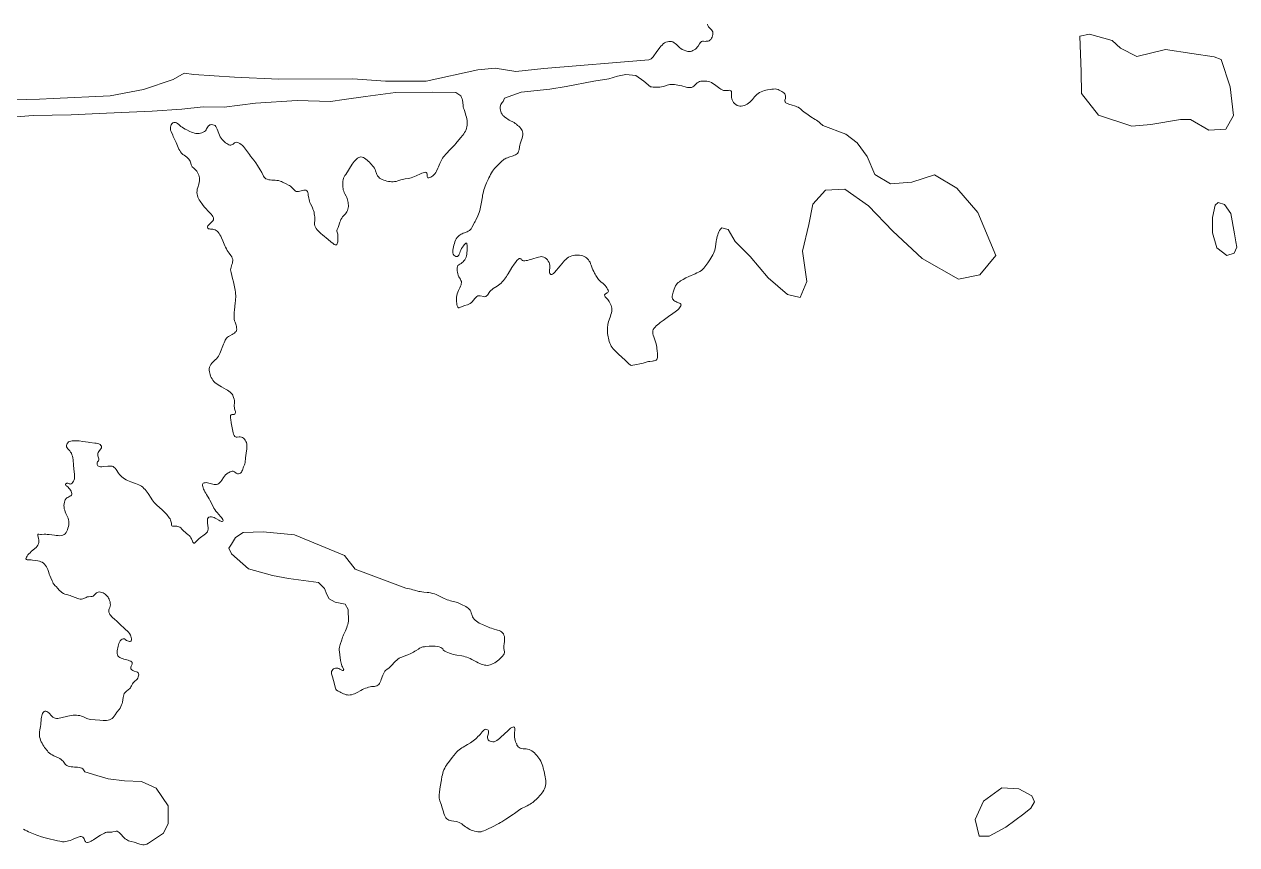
# Model space of a CAD drawing. Header units: metres. Extents: x 793723 to 812165, y 297650 to 314276.
# Drawn here: x 805301 to 806903, y 300611 to 301695 of the extents above; entities that cross this region are included whole.
import ezdxf

# ---------------------------------------------------------------- set-up
doc = ezdxf.new("R2010")
doc.units = ezdxf.units.M

msp = doc.modelspace()

# ---------------------------------------------------------------- linework, layer by layer
at = {"linetype": 'Continuous', "lineweight": 13}
for points in [[(806206.1, 301690.13), (806207.22, 301689.03), (806208.33, 301688.03), (806209.34, 301687.04), (806210.12, 301685.93), (806210.68, 301684.5), (806210.79, 301682.95), (806210.69, 301681.18), (806210.47, 301679.4), (806209.92, 301677.74), (806209.14, 301676.08), (806208.25, 301674.64), (806207.14, 301673.53), (806205.92, 301672.87), (806204.59, 301672.42), (806203.14, 301672.08), (806202.14, 301672.08), (806201.03, 301671.97), (806198.36, 301672.18), (806197.24, 301672.07), (806196.13, 301671.85), (806195.13, 301671.07), (806194.13, 301670.07), (806193.25, 301668.74), (806191.36, 301665.86), (806190.36, 301664.42), (806189.14, 301662.98), (806187.81, 301661.76), (806186.25, 301660.65), (806184.59, 301659.76), (806182.92, 301659.09), (806181.25, 301658.64), (806179.58, 301658.42), (806177.91, 301658.64), (806176.35, 301659.08), (806171.79, 301660.73), (806170.23, 301661.39), (806168.78, 301662.38)], [(806203.87, 301694.66), (806204.32, 301692.89), (806205.1, 301691.34), (806206.1, 301690.13)], [(806168.78, 301662.38), (806167.33, 301663.59), (806162.87, 301667.68), (806161.31, 301669.11), (806159.64, 301670.21), (806157.96, 301671.21), (806156.29, 301671.76), (806154.62, 301671.97), (806152.84, 301671.97), (806150.84, 301671.52), (806148.84, 301670.85), (806146.95, 301669.85), (806145.17, 301668.52), (806143.73, 301667.08), (806142.4, 301665.53), (806141.07, 301663.86), (806136.18, 301657.43), (806132.86, 301652.89), (806131.86, 301651.45), (806130.64, 301650.23), (806129.42, 301649.12), (806127.86, 301648.23), (806126.19, 301647.56), (805987.56, 301636.18), (805950.63, 301632), (805923.47, 301636.48), (805900.21, 301634.21), (805832.26, 301619.23), (805778.62, 301619.55), (805735.33, 301622.66), (805637.62, 301622.21), (805579.09, 301624.84), (805525.22, 301628.37), (805512.53, 301629.78), (805497.86, 301621.56), (805458.72, 301608.41), (805414.56, 301600.12), (805339.23, 301596.52)], [(805933.92, 301592.57), (805935.8, 301597), (805957.48, 301604.9), (805995.42, 301608.64), (806017.11, 301612.46), (806053.59, 301619.51), (806073.5, 301622.32), (806084.85, 301626), (806095.75, 301628.24), (806108.99, 301626.72), (806119.8, 301619.33), (806128.72, 301612.05), (806129.72, 301611.83), (806131.84, 301611.5), (806134.06, 301611.39), (806136.29, 301611.29), (806138.52, 301611.29), (806140.74, 301611.52), (806142.97, 301611.86), (806145.08, 301612.31), (806146.86, 301612.86), (806150.42, 301614.09), (806152.2, 301614.65), (806154.2, 301615.09), (806156.2, 301615.21), (806158.2, 301615.21), (806160.32, 301615.11), (806162.54, 301614.78), (806164.77, 301614.34), (806169.78, 301613.14), (806175.46, 301611.49), (806177.35, 301611.16), (806179.13, 301610.94), (806180.8, 301610.84), (806182.69, 301611.17), (806184.36, 301611.95), (806185.92, 301612.84), (806187.03, 301613.95)], [(806187.03, 301613.95), (806189.14, 301616.28), (806190.36, 301617.39), (806191.8, 301618.17), (806193.47, 301618.83), (806195.25, 301619.28), (806197.14, 301619.51), (806199.14, 301619.62), (806201.15, 301619.63), (806203.15, 301619.41), (806205.15, 301619.08), (806207.05, 301618.53), (806209.05, 301617.65), (806211.06, 301616.55), (806212.95, 301615.23), (806214.74, 301613.9), (806218.19, 301611.14), (806219.98, 301609.93), (806221.65, 301608.72), (806223.43, 301607.84), (806225.1, 301607.18), (806226.77, 301606.96), (806228.44, 301606.96), (806231.55, 301607.19), (806232.89, 301607.31), (806234, 301607.2), (806234.78, 301606.76), (806235.34, 301605.87), (806235.57, 301604.54), (806235.68, 301603.11), (806235.47, 301599.68), (806235.58, 301598.02), (806235.81, 301596.25), (806236.37, 301594.59), (806237.15, 301593.04), (806238.38, 301591.38), (806239.72, 301589.84), (806241.28, 301588.51)], [(805257.06, 301569.55), (805312.8, 301573.89), (805363.1, 301574.78), (805400.15, 301576.52), (805429.52, 301577.92), (805470.36, 301580), (805509.3, 301582.52), (805537.33, 301585.35), (805565.15, 301585.2), (805606.54, 301590.16), (805661.95, 301593.72), (805705.91, 301592.49), (805724.04, 301595.19), (805752.07, 301599.23), (805791.79, 301604.3), (805840.41, 301604.97), (805871.35, 301604.38), (805877.93, 301599.85), (805879.04, 301597.86)], [(806241.28, 301588.51), (806242.95, 301587.41), (806244.73, 301586.75), (806246.62, 301586.42), (806248.52, 301586.43), (806250.52, 301586.76), (806252.52, 301587.32), (806254.52, 301588.1), (806256.41, 301589.1), (806258.19, 301590.43), (806259.97, 301591.87), (806261.63, 301593.54), (806263.07, 301595.2), (806265.96, 301598.64), (806267.51, 301600.3), (806269.07, 301601.85), (806270.85, 301603.19), (806272.73, 301604.3), (806274.74, 301605.3), (806276.85, 301606.19), (806278.96, 301606.97), (806281.07, 301607.53), (806282.96, 301607.97), (806286.63, 301608.53), (806288.86, 301608.87), (806290.97, 301608.99), (806293.2, 301609.1), (806295.2, 301608.78), (806296.98, 301608.34), (806298.65, 301607.68), (806300.44, 301606.8), (806302, 301605.91), (806303.45, 301604.92), (806304.78, 301603.82), (806305.79, 301602.6), (806306.57, 301601.28), (806306.91, 301599.84), (806306.91, 301598.29)], [(805339.23, 301596.52), (805321.1, 301595.6), (805234.42, 301593.41)], [(805879.04, 301597.86), (805879.6, 301596.1), (805879.94, 301594.1), (805880.85, 301587.69), (805881.19, 301585.48), (805881.64, 301583.6), (805882.2, 301581.83), (805884.1, 301576.19), (805884.77, 301574.09), (805885.45, 301571.98), (805885.9, 301569.77), (805886.23, 301567.67), (805886.46, 301565.57), (805886.36, 301563.36), (805886.25, 301561.25), (805885.92, 301559.15), (805885.48, 301557.16), (805884.82, 301555.16), (805883.93, 301553.28), (805882.93, 301551.4), (805881.71, 301549.73), (805880.38, 301548.07), (805877.61, 301544.74), (805871.5, 301537.09), (805869.95, 301535.32), (805868.29, 301533.55), (805863.51, 301528.56), (805859.18, 301523.9), (805857.74, 301522.35), (805856.41, 301520.79), (805855.08, 301519.24), (805853.86, 301517.58), (805852.86, 301515.92), (805851.86, 301514.25), (805850.97, 301512.48), (805850.09, 301510.49), (805848.54, 301506.28), (805847.76, 301504.51)], [(805959.83, 301550.58), (805959.6, 301552.57), (805959.04, 301554.23), (805958.15, 301555.66), (805957.03, 301557.1), (805955.8, 301558.53), (805954.47, 301559.86), (805953.02, 301561.07), (805951.46, 301562.4), (805949.9, 301563.5), (805948.22, 301564.6), (805946.66, 301565.48), (805943.43, 301567.03), (805941.65, 301568.02), (805940.09, 301569.12), (805938.53, 301570.22), (805935.74, 301572.21), (805934.63, 301573.09), (805933.51, 301574.09), (805932.4, 301575.63), (805931.39, 301577.4), (805930.61, 301579.28), (805930.16, 301581.27), (805929.93, 301583.26), (805929.93, 301585.25), (805930.26, 301587.25), (805930.92, 301588.69), (805931.7, 301590.02), (805932.69, 301591.35), (805933.92, 301592.57)], [(806306.91, 301598.29), (806306.69, 301596.74), (806306.14, 301594.19), (806306.03, 301593.09), (806306.26, 301592.2), (806306.7, 301591.54), (806307.26, 301590.99), (806308.04, 301590.55), (806308.93, 301590.11), (806310.6, 301589.33), (806312.39, 301588.67), (806314.28, 301588.13), (806320.07, 301586.37), (806321.96, 301585.71), (806323.74, 301584.94), (806325.19, 301583.95), (806326.64, 301582.84), (806329.54, 301580.41), (806331.21, 301578.98), (806333, 301577.66), (806334.89, 301576.33), (806338.57, 301573.68), (806340.47, 301572.47), (806346.04, 301568.94), (806347.82, 301567.84), (806349.49, 301566.52), (806351.16, 301565.3), (806352.84, 301563.76), (806356.07, 301560.67), (806386.48, 301549.23), (806401.75, 301537.86), (806414.92, 301519.86), (806425.1, 301496.2), (806445.49, 301483.85), (806473.86, 301486.02), (806503.55, 301495.49), (806533.31, 301477.97), (806561.2, 301445.72)], [(805508.13, 301559.73), (805505.23, 301562.26), (805503.78, 301563.37), (805502.33, 301564.25), (805501.1, 301564.8), (805499.88, 301565.02), (805498.77, 301565.02), (805497.43, 301564.35), (805496.32, 301563.24), (805495.32, 301561.91), (805494.66, 301560.25), (805494.22, 301558.48), (805494.22, 301556.71), (805494.56, 301554.82), (805495.23, 301552.95), (805497.25, 301548.08), (805498.03, 301546.2), (805501.83, 301538.35), (805504.63, 301531.83), (805505.52, 301529.73), (805506.53, 301527.63), (805507.76, 301525.86), (805509.1, 301524.09), (805510.66, 301522.66), (805512.33, 301521.45), (805515.79, 301519.02), (805517.35, 301517.81), (805518.69, 301516.48), (805519.69, 301515.16), (805520.36, 301513.83), (805520.92, 301512.39), (805521.26, 301510.95), (805521.71, 301508.74), (805521.93, 301507.86), (805522.38, 301507.08), (805522.94, 301506.42), (805525.39, 301504.43), (805526.62, 301503.22)], [(805564.26, 301540.49), (805562.69, 301542.25), (805561.35, 301544.02), (805560.13, 301546.01), (805559.01, 301548), (805558.11, 301550.1), (805556.1, 301556.07), (805555.2, 301557.95), (805554.31, 301559.5), (805553.19, 301560.71), (805551.86, 301561.48), (805550.52, 301561.81), (805548.96, 301562.03), (805547.4, 301561.92), (805546.29, 301561.58), (805545.29, 301561.03), (805544.4, 301560.36), (805543.51, 301559.25), (805542.74, 301557.92), (805542.07, 301556.48), (805541.41, 301555.15), (805540.41, 301553.93), (805539.19, 301552.82), (805537.63, 301551.94), (805535.85, 301551.27), (805534.08, 301550.71), (805532.07, 301550.37), (805530.07, 301550.26), (805528.07, 301550.48), (805526.06, 301550.8), (805524.06, 301551.46), (805522.05, 301552.23), (805520.05, 301553.11), (805515.93, 301555.1), (805513.81, 301556.09), (805511.69, 301557.3), (805509.8, 301558.51), (805508.13, 301559.73)], [(805626.13, 301488.95), (805624.13, 301489.28), (805622.24, 301489.83), (805620.45, 301490.6), (805619.12, 301491.7), (805618.11, 301492.69), (805617.33, 301494.02), (805614.87, 301498.55), (805612.86, 301502.2), (805609.29, 301507.83), (805606.94, 301511.37), (805605.71, 301513.25), (805604.37, 301514.91), (805599.91, 301520.54), (805598.57, 301522.42), (805594.66, 301527.94), (805593.32, 301529.71), (805591.98, 301531.48), (805590.65, 301533.13), (805589.19, 301534.68), (805587.75, 301535.89), (805586.07, 301537.11), (805584.4, 301537.88), (805582.73, 301538.43), (805581.17, 301538.64), (805579.84, 301538.42), (805578.84, 301537.86), (805577.06, 301536.31), (805576.06, 301535.65), (805575.06, 301535.2), (805574.06, 301535.09), (805572.95, 301535.08), (805571.5, 301535.41), (805570.05, 301536.07), (805568.6, 301536.96), (805567.04, 301537.95), (805565.59, 301539.16), (805564.26, 301540.49)], [(805908.48, 301475.98), (805909.25, 301478.2), (805910.14, 301480.52), (805912.02, 301485.07), (805914.01, 301489.61), (805915.01, 301491.82), (805916.11, 301494.04), (805917.22, 301496.14), (805918.44, 301498.25), (805919.66, 301500.35), (805921.1, 301502.35), (805922.43, 301504.01), (805923.77, 301505.56), (805926.76, 301508.67), (805931.09, 301512.89), (805932.43, 301514.11), (805933.76, 301515.22), (805935.09, 301516.21), (805936.43, 301516.88), (805937.65, 301517.55), (805939.54, 301518.33), (805941.43, 301519), (805947.1, 301520.89), (805948.88, 301521.45), (805950.32, 301522.11), (805951.66, 301522.78), (805952.77, 301523.78), (805953.66, 301525.11), (805954.32, 301526.77), (805954.87, 301528.65), (805955.53, 301532.75), (805955.97, 301534.96), (805956.52, 301536.62), (805958.18, 301541.94), (805958.84, 301544.16), (805959.39, 301546.37), (805959.72, 301548.47), (805959.83, 301550.58)], [(805734.58, 301509.56), (805725.82, 301496.26), (805724.82, 301494.6), (805723.94, 301492.94), (805723.16, 301491.16), (805722.61, 301489.28), (805722.17, 301487.18), (805722.06, 301485.19), (805721.96, 301483.3), (805721.96, 301481.42), (805722.08, 301479.54), (805722.3, 301477.66), (805722.64, 301475.78), (805723.2, 301474.01), (805723.76, 301472.24), (805724.66, 301470.58), (805726.44, 301467.38), (805727.34, 301465.83), (805727.9, 301464.28), (805728.35, 301462.62), (805729.02, 301459.2), (805729.25, 301457.43), (805729.36, 301455.66), (805729.37, 301453.88), (805729.15, 301452), (805728.71, 301450.23), (805728.27, 301448.46), (805727.49, 301446.8), (805726.61, 301445.36), (805725.5, 301444.03), (805722.94, 301441.48), (805721.72, 301440.15), (805720.61, 301438.59), (805719.61, 301436.82), (805718.84, 301435.05), (805718.18, 301433.17), (805716.41, 301427.63), (805715.74, 301426.08)], [(805788.49, 301486.55), (805786.49, 301486.55), (805784.38, 301486.77), (805782.37, 301486.98), (805780.26, 301487.53), (805778.14, 301488.19), (805776.14, 301488.85), (805774.13, 301489.62), (805772.35, 301490.5), (805770.68, 301491.49), (805769.56, 301492.38), (805768.56, 301493.37), (805767.67, 301494.58), (805767.11, 301495.91), (805766.55, 301497.46), (805765.32, 301500.78), (805764.64, 301502.55), (805763.75, 301504.31), (805762.74, 301506.08), (805761.4, 301507.74), (805760.07, 301509.29), (805758.62, 301510.83), (805757.17, 301512.38), (805755.6, 301513.81), (805754.04, 301515.14), (805752.48, 301516.46), (805750.81, 301517.56), (805749.25, 301518.56), (805747.58, 301519.11), (805746.02, 301519.32), (805744.58, 301519.1), (805743.02, 301518.65), (805741.46, 301517.76), (805740.02, 301516.43), (805738.58, 301514.88), (805737.24, 301513.22), (805735.91, 301511.44), (805734.58, 301509.56)], [(805526.62, 301503.22), (805527.96, 301501.78), (805528.96, 301500.35), (805529.97, 301498.8), (805530.86, 301497.14), (805531.64, 301495.37), (805532.31, 301493.61), (805532.76, 301491.72), (805532.88, 301489.95), (805532.77, 301487.74), (805532.33, 301485.64), (805531.67, 301483.42), (805530.34, 301478.99), (805529.79, 301476.78), (805529.46, 301474.57), (805529.36, 301472.46), (805529.58, 301470.36), (805530.03, 301468.26), (805530.71, 301466.27), (805531.49, 301464.28), (805532.38, 301462.73), (805533.39, 301461.07), (805536.74, 301456.54), (805538.97, 301453.45), (805540.2, 301452.01), (805541.76, 301450.25), (805543.43, 301448.48), (805546.67, 301445.17), (805548.12, 301443.62), (805549.46, 301442.08), (805550.46, 301440.53), (805551.24, 301438.98), (805551.36, 301437.54), (805551.03, 301436.1), (805550.14, 301434.77), (805548.92, 301433.44), (805546.14, 301430.78), (805544.92, 301429.45)], [(805847.76, 301504.51), (805845.88, 301500.74), (805844.88, 301498.86), (805843.66, 301497.08), (805842.44, 301495.53), (805841.11, 301494.31), (805839.78, 301493.31), (805838.44, 301492.53), (805837.11, 301491.98), (805835.89, 301491.64), (805834.89, 301491.64), (805834.22, 301491.86), (805833.77, 301492.52), (805833.66, 301493.41), (805833.65, 301495.73), (805833.54, 301496.84), (805833.2, 301497.72), (805832.76, 301498.39), (805832.2, 301498.83), (805831.09, 301499.05), (805829.75, 301498.82), (805828.19, 301498.37), (805826.41, 301497.71), (805824.64, 301496.93), (805818.74, 301494.26), (805816.74, 301493.37), (805814.63, 301492.59), (805812.52, 301491.92), (805810.52, 301491.47), (805808.51, 301491.03), (805804.62, 301490.46), (805802.62, 301490.13), (805800.73, 301489.68), (805798.84, 301489.12), (805794.61, 301487.56), (805792.39, 301487.01), (805790.5, 301486.67), (805788.49, 301486.55)], [(805683.42, 301448.47), (805682.64, 301450.46), (805681.86, 301452.34), (805679.17, 301457.53), (805678.5, 301459.3), (805677.83, 301461.07), (805677.38, 301463.06), (805677.04, 301465.05), (805676.48, 301468.81), (805676.25, 301470.58), (805675.8, 301472.13), (805675.24, 301473.57), (805674.35, 301474.56), (805673.35, 301475.23), (805671.9, 301475.55), (805670.45, 301475.44), (805668.78, 301475.1), (805665.34, 301474.21), (805663.56, 301473.76), (805662, 301473.65), (805660.44, 301473.87), (805659.22, 301474.53), (805657.99, 301475.63), (805656.76, 301476.85), (805655.65, 301478.17), (805654.42, 301479.5), (805653.08, 301480.6), (805651.74, 301481.48), (805650.18, 301482.25), (805647.07, 301483.69), (805642.5, 301486.11), (805640.94, 301486.88), (805639.27, 301487.43), (805637.26, 301487.98), (805635.04, 301488.31), (805632.81, 301488.52), (805628.25, 301488.73), (805626.13, 301488.95)], [(805867.49, 301396.32), (805867.81, 301398.43), (805868.26, 301400.53), (805868.81, 301402.75), (805869.47, 301404.96), (805870.24, 301407.07), (805871.02, 301409.17), (805872.01, 301411.05), (805873.12, 301412.83), (805874.34, 301414.38), (805875.68, 301415.49), (805877.12, 301416.38), (805878.34, 301417.15), (805879.57, 301417.82), (805880.9, 301418.49), (805882.68, 301419.16), (805886.13, 301420.27), (805887.79, 301421.05), (805889.24, 301421.94), (805890.46, 301423.05), (805891.57, 301424.49), (805892.57, 301426.04), (805896.22, 301432.58), (805897, 301434.24), (805897.77, 301435.79), (805900.32, 301441.66), (805901.21, 301443.88), (805902.09, 301446.09), (805902.86, 301448.42), (805903.53, 301450.63), (805903.97, 301452.85), (805904.52, 301455.17), (805904.85, 301457.49), (805906.38, 301466.68), (805906.71, 301469.01), (805907.26, 301471.33), (805907.81, 301473.55), (805908.48, 301475.98)], [(806561.2, 301445.72), (806584.7, 301389.33), (806563.61, 301363.5), (806535.25, 301357.79), (806487.23, 301385.35), (806448.53, 301421.22), (806416.52, 301454.79), (806385.42, 301476.96), (806359.72, 301475.58), (806343.07, 301457.06), (806337.67, 301430.27), (806329.3, 301394.72), (806335.07, 301354.57), (806326.32, 301333.63), (806309.73, 301337.8), (806283.87, 301359.43), (806260.1, 301387.82), (806240.36, 301407.8), (806231.2, 301423.6), (806222.96, 301425.47), (806222.29, 301425.02), (806220.96, 301423.69), (806219.85, 301422.14), (806218.85, 301420.37), (806218.08, 301418.37), (806217.3, 301416.38), (806216.75, 301414.28), (806216.2, 301412.17), (806215.76, 301409.96), (806215.32, 301407.85), (806214.44, 301400.77), (806214, 301398.55), (806213.45, 301396.23), (806212.68, 301394.01), (806211.68, 301391.91), (806210.69, 301389.81), (806209.58, 301387.7), (806208.36, 301385.59)], [(805715.74, 301426.08), (805714.53, 301423.42), (805714.2, 301422.31), (805714.31, 301421.1), (805715.09, 301418.55), (805715.32, 301417.22), (805715.43, 301415.79), (805715.55, 301414.35), (805715.67, 301410.92), (805715.56, 301409.15), (805715.34, 301407.26), (805715.01, 301405.94), (805714.68, 301404.83), (805714.24, 301403.83), (805713.79, 301403.39), (805713.24, 301403.17), (805712.12, 301403.27), (805710.79, 301403.82), (805709.34, 301404.82), (805706.11, 301407.35), (805702.54, 301410.33), (805695.07, 301416.51), (805693.17, 301418.06), (805691.5, 301419.72), (805689.83, 301421.37), (805688.27, 301422.92), (805686.93, 301424.68), (805685.81, 301426.34), (805685.14, 301428.22), (805684.8, 301429.99), (805684.8, 301431.87), (805684.9, 301435.86), (805685, 301437.85), (805684.89, 301440.06), (805684.66, 301442.16), (805684.32, 301444.27), (805683.98, 301446.37), (805683.42, 301448.47)], [(805544.92, 301429.45), (805543.92, 301428.23), (805543.37, 301427.01), (805543.37, 301426.02), (805543.82, 301425.13), (805544.71, 301424.47), (805545.83, 301424.14), (805547.16, 301424.03), (805548.61, 301423.93), (805550.17, 301423.82), (805551.84, 301423.6), (805553.28, 301422.94), (805554.62, 301422.17), (805555.96, 301421.18), (805557.19, 301419.96), (805558.52, 301418.31), (805559.64, 301416.54), (805560.76, 301414.66), (805561.76, 301412.67), (805563.67, 301408.47), (805566.35, 301402.06), (805567.25, 301399.96), (805568.25, 301397.86), (805569.37, 301395.87), (805570.49, 301393.99), (805571.72, 301392.33), (805574.28, 301389.13), (805575.29, 301387.47), (805576.07, 301385.81), (805576.52, 301384.04), (805576.63, 301382.27), (805576.42, 301380.61), (805576.09, 301378.84), (805575.53, 301377.07), (805574.43, 301373.52), (805573.99, 301371.86), (805573.77, 301370.2), (805573.88, 301368.54)], [(805878.21, 301378.75), (805879.76, 301379.86), (805880.99, 301380.97), (805882.1, 301382.19), (805883.21, 301383.52), (805884.09, 301385.08), (805884.87, 301386.74), (805885.42, 301388.73), (805885.75, 301390.83), (805885.97, 301393.05), (805886.18, 301395.15), (805886.29, 301399.24), (805886.28, 301401.02), (805886.17, 301402.56), (805886.05, 301403.89), (805885.72, 301404.89), (805885.27, 301405.44), (805884.49, 301405.22), (805883.49, 301404.44), (805882.38, 301403.33), (805881.27, 301401.78), (805880.05, 301400.12), (805878.94, 301398.23), (805878.06, 301396.24), (805877.28, 301394.36), (805876.62, 301392.47), (805875.96, 301390.81), (805875.29, 301389.48), (805874.51, 301388.59), (805873.74, 301387.93), (805872.51, 301387.59), (805871.18, 301387.81), (805869.95, 301388.47), (805868.84, 301389.47), (805867.94, 301390.79), (805867.49, 301392.45), (805867.38, 301394.33), (805867.49, 301396.32)], [(805879.56, 301321.66), (805876.78, 301320.32), (805875.67, 301319.99), (805874.78, 301320.1), (805874.11, 301320.65), (805873.67, 301321.53), (805873.22, 301322.75), (805872.88, 301324.19), (805872.54, 301325.96), (805872.2, 301327.73), (805872.09, 301329.61), (805872.08, 301331.82), (805872.3, 301334.14), (805872.74, 301336.36), (805873.29, 301338.68), (805874.07, 301340.68), (805874.95, 301342.67), (805876.84, 301346.55), (805877.61, 301348.43), (805878.27, 301350.31), (805878.6, 301351.75), (805878.82, 301353.3), (805878.71, 301354.63), (805878.15, 301356.29), (805877.37, 301357.84), (805876.36, 301359.49), (805875.36, 301361.15), (805874.57, 301363.03), (805873.9, 301364.91), (805873.45, 301366.9), (805873.22, 301368.89), (805873.11, 301370.89), (805873.22, 301372.66), (805873.55, 301374.32), (805874.21, 301375.76), (805875.32, 301376.87), (805876.65, 301377.87), (805878.21, 301378.75)], [(805996.2, 301364.42), (805995.64, 301365.3), (805995.3, 301366.63), (805995.3, 301368.29), (805995.51, 301374.04), (805995.5, 301376.03), (805995.16, 301378.03), (805994.49, 301379.9), (805993.49, 301381.67), (805992.37, 301383.22), (805991.03, 301384.66), (805989.47, 301385.87), (805987.8, 301386.86), (805986.02, 301387.41), (805984.35, 301387.63), (805982.57, 301387.4), (805980.68, 301387.07), (805978.79, 301386.51), (805972.89, 301384.61), (805970.56, 301383.94), (805968.33, 301383.28), (805966.22, 301382.72), (805964.22, 301382.38), (805962.33, 301382.16), (805960.66, 301382.15), (805959.43, 301382.48), (805958.77, 301382.92), (805958.21, 301383.47), (805957.65, 301384.14), (805957.09, 301384.69), (805956.42, 301385.02), (805955.76, 301385.13), (805954.98, 301385.02), (805953.98, 301384.46), (805952.98, 301383.57), (805951.98, 301382.35), (805950.87, 301381.02), (805947.43, 301376.37)], [(806060.76, 301356.6), (806059.98, 301357.59), (806056.51, 301362.78), (806055.51, 301364.33), (806054.5, 301365.99), (806053.5, 301368.09), (806052.49, 301370.19), (806051.6, 301372.29), (806050.25, 301376.27), (806049.47, 301378.26), (806048.69, 301380.14), (806047.57, 301381.8), (806046.45, 301383.34), (806045.23, 301384.67), (806043.89, 301385.88), (806042.44, 301386.99), (806040.77, 301387.87), (806038.98, 301388.64), (806036.98, 301389.08), (806034.87, 301389.4), (806032.75, 301389.62), (806030.64, 301389.61), (806028.52, 301389.39), (806026.41, 301389.16), (806024.41, 301388.6), (806022.29, 301387.83), (806020.29, 301386.71), (806018.41, 301385.49), (806016.63, 301384.05), (806015.07, 301382.5), (806013.52, 301380.72), (806008.97, 301375.4), (806001.53, 301366.86), (806000.31, 301365.42), (805999.09, 301364.42), (805997.98, 301363.87), (805996.98, 301363.98), (805996.2, 301364.42)], [(806208.36, 301385.59), (806207.03, 301383.6), (806204.48, 301379.5), (806201.82, 301375.73), (806200.48, 301373.96), (806199.15, 301372.29), (806197.6, 301370.85), (806195.82, 301369.41), (806193.82, 301368.19), (806191.82, 301367.08), (806189.82, 301366.08), (806187.6, 301365.07), (806179.15, 301361.29), (806175.37, 301359.51), (806171.7, 301357.51), (806169.92, 301356.51), (806168.37, 301355.51), (806166.7, 301354.51), (806165.26, 301353.29), (806163.92, 301352.07), (806162.81, 301350.74), (806161.71, 301348.86), (806160.71, 301346.86), (806159.93, 301344.76), (806158.5, 301340.88), (806157.94, 301339), (806157.5, 301337.12), (806157.17, 301335.24), (806157.18, 301333.58), (806157.52, 301332.03), (806158.3, 301330.92), (806159.3, 301329.82), (806160.53, 301328.94), (806161.86, 301328.17), (806163.53, 301327.4), (806166.65, 301326.18), (806167.88, 301325.52), (806168.66, 301324.64)], [(805573.88, 301368.54), (805574.33, 301366.77), (805575.34, 301362.9), (805576.47, 301358.81), (805577.59, 301354.39), (805578.6, 301349.96), (805579.5, 301345.43), (805579.84, 301343.22), (805580.18, 301340.89), (805580.41, 301338.57), (805580.52, 301336.36), (805580.53, 301333.92), (805580.42, 301331.49), (805580.21, 301329.05), (805579.99, 301326.62), (805578.9, 301316.88), (805578.68, 301314.44), (805578.46, 301312.01), (805578.47, 301309.68), (805578.47, 301307.25), (805578.7, 301305.03), (805579.15, 301302.93), (805579.71, 301300.94), (805580.95, 301297.07), (805581.4, 301295.19), (805581.73, 301293.42), (805581.85, 301291.76), (805581.63, 301290.21), (805580.96, 301288.88), (805579.97, 301287.77), (805578.74, 301286.66), (805577.3, 301285.67), (805575.86, 301284.78), (805572.74, 301283), (805571.19, 301282.11), (805569.74, 301281.11), (805568.52, 301280), (805567.63, 301278.67)], [(805947.43, 301376.37), (805946.32, 301374.59), (805945.43, 301373.26), (805940.56, 301364.95), (805939.34, 301362.96), (805938.12, 301361.19), (805936.79, 301359.41), (805935.45, 301357.64), (805934.12, 301355.97), (805932.68, 301354.31), (805931.13, 301352.76), (805929.57, 301351.32), (805927.9, 301349.99), (805926.13, 301348.65), (805920.79, 301345.32), (805919.24, 301344.21), (805917.68, 301342.88), (805916.35, 301341.44), (805913.13, 301336.78), (805912.02, 301335.67), (805910.8, 301334.9), (805909.47, 301334.67), (805908.13, 301334.78), (805903.57, 301335.76), (805902.01, 301335.87), (805900.56, 301335.65), (805899.23, 301334.98), (805898.01, 301333.87), (805896.9, 301332.65), (805894.46, 301329.77), (805893.24, 301328.22), (805891.9, 301326.89), (805890.46, 301325.78), (805888.68, 301324.78), (805886.79, 301324.11), (805883.01, 301322.88), (805881.12, 301322.32), (805879.56, 301321.66)], [(806072.24, 301298.19), (806072.57, 301299.63), (806073.12, 301301.96), (806073.9, 301304.28), (806075.56, 301308.82), (806076.33, 301311.04), (806076.99, 301313.25), (806077.43, 301315.47), (806077.54, 301317.57), (806077.42, 301319.56), (806077.08, 301321.44), (806076.52, 301323.21), (806075.74, 301324.98), (806074.96, 301326.75), (806073.95, 301328.41), (806073.06, 301329.62), (806072.17, 301330.84), (806071.27, 301331.94), (806068.82, 301334.59), (806068.04, 301335.7), (806067.7, 301336.58), (806067.81, 301337.25), (806068.37, 301337.8), (806069.26, 301338.47), (806071.37, 301339.58), (806072.26, 301340.13), (806072.81, 301341.02), (806072.92, 301342.13), (806072.58, 301343.34), (806071.8, 301344.78), (806070.91, 301346.22), (806069.79, 301347.76), (806068.56, 301349.31), (806067.22, 301350.75), (806065.78, 301352.07), (806062.88, 301354.39), (806061.54, 301355.6), (806060.76, 301356.6)], [(806168.66, 301324.64), (806168.88, 301323.64), (806168.55, 301322.43), (806167.89, 301321.1), (806167, 301319.88), (806165.78, 301318.66), (806164.45, 301317.44), (806161.34, 301314.89), (806158.01, 301312.44), (806152.45, 301308.56), (806145.12, 301303.23), (806141.34, 301300.45), (806139.45, 301299.01), (806137.67, 301297.57), (806136.01, 301296.02), (806134.57, 301294.57), (806133.23, 301293.02), (806132.24, 301291.36), (806131.68, 301289.7), (806131.47, 301287.82), (806131.69, 301285.71), (806132.14, 301283.72), (806132.82, 301281.51), (806135.17, 301274.88), (806135.84, 301272.55), (806136.4, 301270.23), (806136.85, 301268.02), (806137.08, 301265.7), (806137.42, 301263.48), (806137.87, 301259.28), (806137.99, 301257.51), (806137.99, 301255.74), (806137.89, 301254.19), (806137.55, 301252.86), (806136.89, 301251.64), (806136, 301250.87), (806134.89, 301250.31), (806133.56, 301249.86)], [(806133.56, 301249.86), (806132.44, 301249.75), (806131.22, 301249.53), (806127.66, 301249.3), (806125.77, 301249.07), (806124.1, 301248.62), (806118.87, 301246.95), (806116.76, 301246.39), (806114.65, 301245.95), (806110.42, 301245.16), (806105.3, 301244.04), (806103.97, 301243.93), (806102.74, 301244.04), (806102.08, 301244.37), (806101.3, 301244.92), (806100.4, 301245.69), (806098.17, 301247.9), (806095.05, 301250.88), (806086.13, 301258.83), (806082.56, 301262.25), (806080.89, 301263.91), (806079.21, 301265.67), (806077.76, 301267.55), (806076.54, 301269.54), (806075.53, 301271.42), (806074.63, 301273.41), (806073.96, 301275.4), (806073.4, 301277.5), (806072.84, 301279.71), (806072.39, 301281.82), (806072.05, 301284.03), (806071.82, 301286.24), (806071.6, 301288.45), (806071.59, 301290.56), (806071.59, 301292.66), (806071.69, 301294.76), (806072.02, 301296.75), (806072.24, 301298.19)], [(805567.63, 301278.67), (805566.75, 301277.34), (805565.97, 301275.79), (805565.09, 301273.91), (805564.2, 301271.91), (805563.31, 301269.81), (805560.44, 301261.84), (805559.67, 301259.84), (805558.78, 301257.96), (805557.78, 301256.07), (805556.67, 301254.41), (805555.12, 301252.75), (805553.56, 301251.2), (805550.23, 301248.31), (805548.79, 301246.76), (805547.46, 301245.1), (805546.68, 301243.32), (805546.02, 301241.55), (805545.69, 301239.56), (805545.58, 301237.68), (805545.7, 301235.58), (805546.15, 301233.69), (805546.71, 301231.7), (805547.38, 301229.71), (805548.28, 301227.83), (805549.28, 301226.07), (805550.51, 301224.3), (805551.85, 301222.75), (805553.52, 301221.1), (805555.42, 301219.55), (805557.42, 301218.23), (805559.43, 301216.9), (805561.55, 301215.58), (805567.79, 301212.17), (805569.57, 301211.06), (805571.35, 301209.96), (805573.02, 301208.75), (805574.47, 301207.42)], [(805574.47, 301207.42), (805575.7, 301205.99), (805576.59, 301204.55), (805577.27, 301203), (805577.83, 301201.45), (805578.39, 301199.46), (805578.72, 301197.58), (805578.95, 301195.7), (805578.84, 301194.15), (805578.52, 301191.27), (805578.52, 301189.84), (805578.75, 301188.18), (805579.08, 301186.52), (805579.87, 301183.97), (805580.2, 301182.87), (805580.32, 301181.76), (805579.99, 301180.65), (805579.43, 301179.66), (805578.66, 301179.1), (805577.77, 301178.99), (805575.98, 301179.1), (805575.21, 301178.98), (805574.54, 301178.65), (805574.1, 301178.21), (805573.87, 301177.54), (805573.65, 301176.21), (805573.77, 301174.44), (805573.89, 301172.56), (805574.56, 301168.25), (805575.35, 301163.71), (805576.25, 301159.18), (805576.7, 301156.97), (805577.15, 301154.98), (805577.71, 301153.1), (805578.38, 301151.44), (805579.17, 301150.22), (805580.06, 301149.45), (805581.17, 301149.12)], [(805368.42, 301144.32), (805366.41, 301144.31), (805364.52, 301144.2), (805362.74, 301143.86), (805361.19, 301143.42), (805359.74, 301142.75), (805358.63, 301141.75), (805357.85, 301140.64), (805357.3, 301139.31), (805357.08, 301137.99), (805357.2, 301136.55), (805357.87, 301135.22), (805358.76, 301133.78), (805361.21, 301131.02), (805362.44, 301129.48), (805363.45, 301127.93), (805364.23, 301125.94), (805364.79, 301123.84), (805365.24, 301121.63), (805365.58, 301119.3), (805366.27, 301112.11), (805367.29, 301102.82), (805367.52, 301100.5), (805367.63, 301098.28), (805367.64, 301096.07), (805367.42, 301094.3), (805366.98, 301092.64), (805366.42, 301091.09), (805365.54, 301089.54), (805364.43, 301088.43), (805363.32, 301087.54), (805362.2, 301087.2), (805361.2, 301087.31), (805360.31, 301087.64), (805359.42, 301088.08), (805358.53, 301088.3), (805357.64, 301088.3), (805356.86, 301087.97)], [(805401.77, 301110.09), (805400.43, 301110.31), (805399.32, 301110.75), (805398.43, 301111.3), (805397.76, 301112.07), (805397.42, 301112.96), (805397.31, 301113.95), (805397.31, 301114.84), (805397.53, 301115.61), (805398.08, 301116.5), (805399.19, 301118.05), (805399.52, 301118.83), (805399.74, 301119.6), (805399.52, 301120.71), (805398.62, 301123.25), (805398.28, 301124.69), (805398.28, 301126.13), (805398.5, 301127.46), (805398.94, 301128.9), (805399.72, 301130.23), (805400.72, 301131.45), (805402.49, 301133.88), (805403.16, 301134.99), (805403.38, 301136.1), (805403.15, 301137.2), (805402.37, 301138.31), (805401.26, 301139.3), (805399.7, 301140.18), (805398.03, 301140.73), (805396.24, 301141.17), (805394.35, 301141.39), (805388.01, 301142.15), (805385.67, 301142.48), (805378.43, 301143.46), (805373.76, 301144.11), (805371.31, 301144.21), (805369.86, 301144.32), (805368.42, 301144.32)], [(805581.17, 301149.12), (805582.4, 301149.23), (805585.18, 301149.68), (805586.62, 301149.68), (805588.18, 301149.25), (805589.63, 301148.47), (805590.97, 301147.59), (805592.08, 301146.38), (805593.2, 301145.16), (805594.09, 301143.62), (805594.88, 301142.07), (805595.33, 301140.08), (805595.44, 301137.98), (805595.45, 301135.65), (805595.23, 301133.44), (805595.01, 301131.11), (805593.59, 301121.7), (805592.82, 301115.73), (805592.38, 301113.95), (805591.94, 301112.63), (805590.94, 301110.08), (805589.39, 301105.43), (805588.73, 301104.1), (805588.07, 301102.88), (805586.96, 301101.77), (805585.73, 301100.99), (805584.4, 301100.55), (805583.06, 301100.65), (805582.06, 301101.09), (805581.06, 301101.76), (805579.05, 301103.3), (805578.05, 301103.96), (805577.05, 301104.29), (805575.93, 301104.29), (805574.6, 301103.95), (805573.38, 301103.4), (805570.82, 301102.06), (805569.71, 301101.4)], [(805476.22, 301059.36), (805474.54, 301061.01), (805472.87, 301062.78), (805471.31, 301064.55), (805469.97, 301066.42), (805468.63, 301068.41), (805464.72, 301074.6), (805463.49, 301076.37), (805462.15, 301078.14), (805460.81, 301079.9), (805459.36, 301081.45), (805457.8, 301082.88), (805456.13, 301084.21), (805454.24, 301085.31), (805452.34, 301086.3), (805450.34, 301087.07), (805448.22, 301087.84), (805441.87, 301090.04), (805439.87, 301090.81), (805437.75, 301091.8), (805435.75, 301092.79), (805433.74, 301094.01), (805431.96, 301095.33), (805430.17, 301096.76), (805428.5, 301098.31), (805427.05, 301099.97), (805425.71, 301101.62), (805422.47, 301106.6), (805421.36, 301108.03), (805420.13, 301109.25), (805418.79, 301110.24), (805417.12, 301110.79), (805415.34, 301111.01), (805413.45, 301111), (805411.45, 301110.89), (805405.44, 301110.21), (805403.55, 301110.09), (805401.77, 301110.09)], [(805569.71, 301101.4), (805568.6, 301100.51), (805567.15, 301099.18), (805565.93, 301097.63), (805564.6, 301095.85), (805562.16, 301092.31), (805560.94, 301090.64), (805559.72, 301089.09), (805558.28, 301087.87), (805556.72, 301086.98), (805555.27, 301086.65), (805553.72, 301086.53), (805552.16, 301086.64), (805550.38, 301086.97), (805548.49, 301087.41), (805544.92, 301088.39), (805543.14, 301088.83), (805541.47, 301089.05), (805540.02, 301088.94), (805538.69, 301088.71), (805537.58, 301088.27), (805536.91, 301087.49), (805536.58, 301086.49), (805536.58, 301085.17), (805536.92, 301083.84), (805537.48, 301082.29), (805538.15, 301080.63), (805538.93, 301078.97), (805539.83, 301077.1), (805540.95, 301075.11), (805542.06, 301073.23), (805545.3, 301067.81), (805546.42, 301065.82), (805550.67, 301057.42), (805551.79, 301055.43), (805553.01, 301053.44), (805554.35, 301051.46), (805555.92, 301049.69)], [(805356.86, 301087.97), (805356.19, 301087.52), (805355.75, 301086.86), (805355.75, 301086.19), (805356.2, 301085.42), (805356.98, 301084.65), (805359.1, 301082.88), (805360.21, 301081.78), (805361.33, 301080.56), (805362.33, 301079.13), (805363.23, 301077.69), (805363.79, 301076.25), (805364.12, 301074.92), (805364.02, 301073.71), (805363.46, 301072.71), (805362.57, 301071.82), (805361.57, 301071.05), (805358.91, 301069.6), (805357.57, 301068.82), (805356.46, 301067.94), (805355.35, 301066.49), (805354.69, 301064.83), (805354.14, 301063.06), (805353.7, 301061.07), (805353.59, 301058.97), (805353.71, 301056.86), (805354.04, 301054.65), (805354.72, 301052.55), (805355.39, 301050.34), (805356.17, 301048.24), (805358.97, 301042.16), (805359.64, 301040.06), (805359.98, 301037.95), (805359.98, 301035.74), (805359.88, 301033.53), (805359.44, 301031.2), (805358.89, 301029.1), (805358.22, 301026.88)], [(805526.18, 301009.23), (805525.3, 301009.01), (805524.63, 301009.45), (805523.96, 301010.33), (805523.29, 301011.55), (805521.94, 301014.64), (805521.16, 301016.19), (805520.16, 301017.74), (805519.15, 301019.17), (805517.81, 301020.28), (805515.03, 301022.37), (805513.58, 301023.48), (805512.13, 301024.8), (805509.45, 301027.78), (805508, 301029.22), (805506.77, 301030.1), (805505.55, 301030.87), (805504.21, 301031.31), (805502.65, 301031.64), (805501.1, 301031.64), (805498.2, 301031.52), (805497.09, 301031.52), (805496.31, 301031.96), (805495.86, 301032.73), (805495.64, 301033.95), (805495.52, 301035.39), (805495.3, 301037.05), (805494.96, 301038.37), (805494.51, 301039.7), (805493.73, 301041.14), (805492.84, 301042.57), (805491.83, 301044.01), (805490.6, 301045.45), (805489.38, 301046.88), (805486.59, 301049.86), (805485.03, 301051.3), (805483.35, 301052.95), (805476.22, 301059.36)], [(805555.92, 301049.69), (805560.49, 301044.5), (805561.83, 301042.95), (805562.83, 301041.52), (805563.62, 301040.19), (805563.84, 301039.19), (805563.62, 301038.31), (805562.84, 301037.86), (805561.84, 301037.75), (805560.73, 301037.97), (805559.61, 301038.52), (805558.28, 301039.29), (805555.27, 301041.17), (805553.6, 301042.05), (805551.92, 301042.93), (805550.14, 301043.59), (805548.36, 301043.92), (805546.69, 301043.8), (805545.25, 301043.36), (805544.14, 301042.58), (805543.47, 301041.36), (805543.25, 301039.81), (805543.26, 301037.93), (805543.37, 301036.05), (805543.72, 301031.84), (805543.94, 301029.74), (805543.95, 301027.75), (805543.62, 301025.87), (805543.07, 301024.1), (805542.07, 301022.66), (805540.74, 301021.21), (805539.07, 301019.99), (805533.85, 301016.55), (805532.29, 301015.22), (805530.74, 301013.89), (805528.29, 301011.12), (805527.18, 301010.01), (805526.18, 301009.23)], [(805358.22, 301026.88), (805357.45, 301024.89), (805356.45, 301023.12), (805355.23, 301021.46), (805353.9, 301020.35), (805352.12, 301019.57), (805350.23, 301019.12), (805348, 301019), (805345.78, 301019.11), (805343.44, 301019.33), (805341.1, 301019.54), (805333.98, 301020.41), (805331.64, 301020.74), (805329.53, 301020.84), (805327.41, 301020.84), (805324.08, 301020.72), (805322.52, 301020.72), (805320.29, 301020.93), (805319.74, 301020.82), (805319.29, 301020.49), (805319.07, 301019.93), (805319.18, 301019.27), (805320.08, 301015.29), (805320.42, 301013.52), (805320.65, 301011.75), (805320.54, 301009.87), (805320.1, 301008.1), (805319.32, 301006.55), (805318.21, 301004.99), (805316.88, 301003.55), (805315.33, 301002.11), (805310.44, 300997.89), (805308.89, 300996.45), (805307.44, 300995.01), (805306.11, 300993.57), (805305.11, 300992.13), (805304.23, 300990.8), (805303.67, 300989.58)], [(805728.51, 300901.8), (805729.73, 300906), (805729.14, 300921.38), (805725, 300928.35), (805711.75, 300930.97), (805704.07, 300935.38), (805700.71, 300941.13), (805698.03, 300949.42), (805690, 300957.04), (805650.48, 300962.26), (805628.99, 300966.53), (805597.26, 300975.09), (805575.07, 300995.18), (805571.27, 301002.47), (805574.93, 301007.68), (805580.25, 301016.66), (805590.58, 301023.32), (805616.62, 301024.04), (805658.36, 301020.04), (805724.08, 300992.97), (805738.14, 300974.63), (805805.3, 300949.56), (805812.31, 300948.13), (805814.65, 300947.58), (805816.88, 300946.93), (805822.44, 300945.39), (805824.34, 300945.06), (805826.56, 300944.73), (805828.9, 300944.41), (805833.58, 300944.09), (805835.69, 300943.76), (805837.81, 300943.43), (805839.36, 300943.21), (805840.81, 300942.78), (805843.04, 300942.12), (805845.16, 300941.24), (805847.27, 300940.36), (805855.85, 300936.17)], [(805303.67, 300989.58), (805303.45, 300988.47), (805303.56, 300987.81), (805304.12, 300987.37), (805305.01, 300987.26), (805309.02, 300987.27), (805310.47, 300987.05), (805312.02, 300986.83), (805319.26, 300985.63), (805321.26, 300985.19), (805323.05, 300984.64), (805324.83, 300983.98), (805326.5, 300982.77), (805328.06, 300981.33), (805329.4, 300979.79), (805330.63, 300978.02), (805331.52, 300976.03), (805332.31, 300974.15), (805333.54, 300970.28), (805334.21, 300968.29), (805334.88, 300966.52), (805336.34, 300963.21), (805337.9, 300959.45), (805338.8, 300957.68), (805339.58, 300956.02), (805340.58, 300954.47), (805341.59, 300953.37), (805343.82, 300951.27), (805345.16, 300949.72), (805347.95, 300946.63), (805349.4, 300945.09), (805350.96, 300943.76), (805352.85, 300942.77), (805354.75, 300941.89), (805356.86, 300941.23), (805361.76, 300939.8), (805363.77, 300939.14), (805369.67, 300936.83)], [(805369.67, 300936.83), (805371.56, 300936.06), (805373.34, 300935.51), (805375.13, 300935.19), (805376.79, 300935.19), (805378.35, 300935.53), (805379.91, 300936.19), (805382.8, 300937.53), (805384.35, 300938.08), (805385.91, 300938.42), (805389.25, 300938.54), (805390.7, 300938.76), (805392.14, 300939.21), (805393.25, 300939.87), (805394.14, 300940.65), (805395.92, 300942.54), (805396.81, 300943.42), (805397.69, 300944.09), (805399.03, 300944.42), (805400.48, 300944.65), (805402.03, 300944.54), (805403.7, 300944.1), (805405.26, 300943.55), (805406.82, 300942.78), (805408.27, 300941.79), (805409.61, 300940.58), (805410.84, 300939.25), (805411.95, 300937.7), (805412.62, 300936.49), (805413.18, 300935.27), (805413.97, 300933.28), (805414.53, 300931.4), (805414.86, 300929.41), (805414.98, 300927.53), (805414.65, 300925.76), (805414.1, 300924.1), (805413.55, 300922.44), (805413.1, 300920.89)], [(805855.85, 300936.17), (805857.97, 300935.18), (805860.08, 300934.41), (805862.31, 300933.64), (805864.2, 300933.09), (805867.99, 300932.21), (805869.88, 300931.78), (805871.66, 300931.12), (805873.44, 300930.57), (805875.23, 300929.8), (805878.9, 300928.26), (805880.8, 300927.26), (805882.69, 300926.38), (805884.47, 300925.39), (805886.14, 300924.29), (805887.71, 300923.18), (805889.04, 300921.86), (805890.16, 300920.53), (805891.05, 300918.88), (805891.61, 300917.22), (805892.73, 300913.57), (805893.41, 300911.91), (805894.19, 300910.25), (805895.42, 300908.6), (805896.87, 300907.16), (805898.65, 300905.84), (805900.43, 300904.73), (805902.33, 300903.63), (805904.33, 300902.75), (805906.45, 300901.76), (805914.58, 300898.24), (805916.47, 300897.47), (805918.48, 300896.7), (805920.48, 300896.04), (805926.61, 300894.28), (805928.5, 300893.62), (805930.28, 300892.85), (805931.84, 300891.97)], [(805413.1, 300920.89), (805412.89, 300919.23), (805413.11, 300917.79), (805413.67, 300916.35), (805414.45, 300914.91), (805415.35, 300913.59), (805416.57, 300912.26), (805417.8, 300911.05), (805420.48, 300908.73), (805423.49, 300906.08), (805428.06, 300901.67), (805433.63, 300896.59), (805435.42, 300894.82), (805437.2, 300893.17), (805438.77, 300891.4), (805440.22, 300889.63), (805441.33, 300887.75), (805442, 300886.09), (805442.56, 300884.44), (805442.79, 300882.89), (805442.79, 300881.45), (805442.46, 300880.23), (805441.91, 300879.45), (805441.02, 300879.12), (805440.02, 300879.12), (805438.79, 300879.45), (805437.57, 300880), (805436.45, 300880.66), (805434.67, 300881.98), (805433.89, 300882.53), (805433.11, 300882.86), (805431.89, 300882.75), (805430.55, 300882.19), (805429.22, 300881.2), (805428, 300879.98), (805427, 300878.42), (805426.22, 300876.76), (805425.67, 300874.88)], [(805722.53, 300840.92), (805723.09, 300841.36), (805723.2, 300842.03), (805722.97, 300842.8), (805721.41, 300845.56), (805720.74, 300847), (805720.18, 300848.66), (805719.73, 300850.43), (805719.39, 300852.31), (805719.05, 300854.19), (805718.14, 300861.6), (805717.47, 300865.7), (805717.35, 300867.69), (805717.24, 300869.57), (805717.57, 300871.56), (805718.01, 300873.55), (805718.56, 300875.44), (805720.55, 300881.2), (805721.65, 300884.74), (805722.32, 300886.51), (805723.09, 300888.17), (805724.75, 300891.5), (805725.64, 300893.49), (805726.41, 300895.48), (805727.19, 300897.59), (805727.85, 300899.69), (805728.51, 300901.8)], [(805931.84, 300891.97), (805933.18, 300890.86), (805934.3, 300889.32), (805934.97, 300887.55), (805935.53, 300885.67), (805935.76, 300883.57), (805935.76, 300881.58), (805935.65, 300879.58), (805935, 300875.6), (805934.78, 300873.72), (805934.67, 300871.95), (805934.9, 300870.4), (805935.35, 300867.41), (805935.57, 300866.08), (805935.47, 300864.64), (805935.02, 300863.09), (805934.14, 300861.54), (805933.14, 300859.99), (805932.03, 300858.77), (805930.92, 300857.44), (805929.7, 300856.22), (805928.03, 300854.89), (805926.37, 300853.56), (805924.48, 300852.33), (805922.7, 300851.11), (805920.81, 300850.11), (805918.92, 300849.22), (805916.92, 300848.44), (805915.03, 300847.89), (805913.03, 300847.66), (805911.02, 300847.77), (805909.02, 300848.09), (805907.01, 300848.75), (805905.01, 300849.41), (805903.01, 300850.29), (805901, 300851.17), (805898.77, 300852.28), (805892.42, 300855.58)], [(805425.67, 300874.88), (805425.12, 300873), (805424.68, 300871), (805424.35, 300869.01), (805424.02, 300867.02), (805423.91, 300865.14), (805424.03, 300863.37), (805424.26, 300861.71), (805424.93, 300860.27), (805426.04, 300859.06), (805427.49, 300858.17), (805429.16, 300857.29), (805430.94, 300856.63), (805432.95, 300855.97), (805438.63, 300854.44), (805440.3, 300853.78), (805441.86, 300853.23), (805442.97, 300852.46), (805443.64, 300851.68), (805443.75, 300850.58), (805443.53, 300849.36), (805442.43, 300846.81), (805441.99, 300845.48), (805441.88, 300844.15), (805442.1, 300843.27), (805442.66, 300842.38), (805443.33, 300841.61), (805444.67, 300840.84), (805446.23, 300840.18), (805449.34, 300839.19), (805450.68, 300838.53), (805451.68, 300837.65), (805452.24, 300836.54), (805452.36, 300835.21), (805452.14, 300833.77), (805451.7, 300832.34), (805451.03, 300830.78), (805450.15, 300829.45)], [(805815.51, 300865.26), (805813.62, 300864.25), (805811.73, 300863.37), (805807.84, 300861.7), (805801.83, 300859.47), (805799.94, 300858.69), (805798.05, 300857.91), (805796.38, 300857.02), (805794.72, 300855.91), (805793.72, 300855.02), (805791.28, 300852.7), (805789.94, 300851.25), (805787.28, 300848.37), (805785.95, 300847.04), (805784.5, 300845.71), (805783.06, 300844.49), (805780.17, 300842.38), (805778.84, 300841.27), (805777.73, 300839.94), (805776.62, 300838.39), (805775.73, 300836.61), (805774.96, 300834.84), (805772.86, 300828.97), (805772.19, 300827.09), (805771.31, 300825.32), (805770.42, 300823.77), (805769.42, 300822.55), (805768.2, 300821.44), (805766.98, 300820.66), (805765.42, 300820.1), (805763.75, 300819.88), (805760.08, 300819.54), (805758.08, 300819.2), (805756.08, 300818.75), (805754.08, 300818.08), (805751.96, 300817.42), (805749.96, 300816.53), (805747.96, 300815.64)], [(805892.42, 300855.58), (805890.19, 300856.57), (805888.08, 300857.56), (805885.85, 300858.44), (805883.62, 300859.1), (805881.51, 300859.65), (805879.28, 300860.09), (805872.71, 300861.07), (805870.49, 300861.51), (805868.04, 300862.06), (805865.48, 300862.82), (805863.03, 300863.59), (805860.8, 300864.47), (805858.79, 300865.46), (805857.01, 300866.35), (805855.67, 300867.12), (805854.78, 300867.67), (805854.45, 300867.89), (805854.45, 300868.44), (805854, 300869.33), (805852.88, 300870.32), (805851.32, 300871.2), (805849.21, 300871.97), (805846.76, 300872.52), (805844.09, 300872.85), (805841.3, 300872.95), (805838.52, 300872.94), (805835.96, 300872.83), (805831.74, 300872.49), (805829.84, 300872.37), (805827.95, 300872.03), (805826.29, 300871.59), (805824.62, 300871.03), (805823.17, 300870.25), (805821.84, 300869.25), (805818.95, 300867.25), (805817.28, 300866.26), (805815.51, 300865.26)], [(805747.96, 300815.64), (805745.96, 300814.52), (805741.07, 300811.64), (805739.4, 300810.75), (805737.51, 300809.97), (805735.62, 300809.41), (805733.73, 300808.96), (805731.84, 300808.63), (805729.95, 300808.51), (805728.06, 300808.62), (805726.28, 300808.95), (805724.49, 300809.5), (805722.82, 300810.27), (805719.59, 300812.03), (805718.14, 300812.8), (805715.69, 300813.79), (805714.69, 300814.34), (805713.8, 300815), (805713.02, 300816.22), (805712.35, 300817.66), (805709.54, 300827.5), (805708.31, 300832.59), (805707.3, 300836.35), (805707.18, 300837.56), (805707.07, 300838.67), (805707.29, 300839.78), (805707.84, 300841), (805708.73, 300842.11), (805709.84, 300842.99), (805711.06, 300843.55), (805712.51, 300843.88), (805713.96, 300844), (805715.4, 300843.78), (805716.85, 300843.34), (805718.19, 300842.68), (805720.75, 300841.25), (805721.75, 300840.81), (805722.53, 300840.92)], [(805450.15, 300829.45), (805449.26, 300828.57), (805447.15, 300826.68), (805446.15, 300825.68), (805445.26, 300824.46), (805444.37, 300823.13), (805442.93, 300820.47), (805442.16, 300819.26), (805441.38, 300818.15), (805440.16, 300816.82), (805438.72, 300815.6), (805435.83, 300813.27), (805434.49, 300811.93), (805433.39, 300810.49), (805432.61, 300808.83), (805432.17, 300807.06), (805431.73, 300805.18), (805430.85, 300799.2), (805430.52, 300797.21), (805429.86, 300795.32), (805428.86, 300793.22), (805427.75, 300791.34), (805426.42, 300789.45), (805423.65, 300785.68), (805421.21, 300782.14), (805419.99, 300780.47), (805418.66, 300778.92), (805417.21, 300777.59), (805415.66, 300776.59), (805413.88, 300775.81), (805411.99, 300775.37), (805409.99, 300775.03), (805407.76, 300775.02), (805405.65, 300775.02), (805401.19, 300775.23), (805388.73, 300776.09), (805386.95, 300776.41), (805385.28, 300776.96)], [(805385.28, 300776.96), (805383.72, 300777.62), (805380.38, 300779.28), (805378.59, 300780.05), (805376.59, 300780.71), (805374.59, 300781.26), (805372.47, 300781.58), (805370.24, 300781.8), (805368.02, 300781.9), (805365.9, 300781.79), (805363.46, 300781.56), (805361.12, 300781.11), (805358.67, 300780.67), (805349.55, 300778.43), (805347.44, 300777.98), (805345.44, 300777.65), (805343.66, 300777.53), (805342.1, 300777.75), (805340.65, 300778.3), (805339.09, 300779.4), (805337.75, 300780.62), (805333.74, 300784.81), (805332.4, 300786.03), (805331.06, 300786.91), (805329.84, 300787.35), (805328.5, 300787.24), (805327.28, 300786.57), (805326.28, 300785.57), (805325.5, 300784.24), (805324.84, 300782.69), (805324.4, 300780.92), (805323.96, 300779.04), (805323.63, 300777.05), (805322.87, 300769.41), (805322.43, 300767.08), (805321.66, 300762.32), (805321.33, 300760), (805321.11, 300757.67)], [(805321.11, 300757.67), (805321.12, 300755.35), (805321.46, 300753.14), (805322.13, 300751.04), (805322.8, 300748.94), (805323.7, 300746.84), (805324.7, 300744.85), (805325.71, 300742.86), (805326.83, 300740.98), (805328.05, 300739.32), (805329.28, 300737.66), (805330.4, 300736.12), (805331.74, 300734.57), (805332.96, 300733.13), (805334.41, 300731.81), (805336.31, 300730.49), (805338.2, 300729.38), (805340.21, 300728.28), (805346.34, 300725.53), (805348.23, 300724.43), (805350.01, 300723.44), (805351.46, 300722.11), (805352.47, 300721.01), (805354.14, 300718.58), (805355.03, 300717.36), (805356.15, 300716.37), (805357.6, 300715.48), (805359.27, 300714.71), (805361.16, 300714.16), (805363.17, 300713.84), (805365.28, 300713.51), (805367.4, 300713.29), (805371.62, 300712.97), (805373.63, 300712.75), (805375.52, 300712.32), (805377.19, 300711.77), (805378.53, 300710.88), (805379.64, 300709.78)], [(805853.05, 300700.79), (805853.6, 300703), (805854.15, 300705.22), (805854.81, 300707.32), (805855.7, 300709.54), (805856.69, 300711.75), (805857.8, 300713.86), (805859.13, 300715.96), (805860.46, 300717.96), (805861.68, 300719.51), (805866.68, 300725.83), (805870.89, 300731.37), (805872.34, 300733.14), (805873.89, 300734.81), (805875.56, 300736.25), (805877.33, 300737.47), (805879.22, 300738.69), (805881.11, 300739.8), (805886.78, 300743.14), (805890.67, 300745.47), (805892.56, 300746.69), (805894.34, 300747.91), (805896, 300749.24), (805897.56, 300750.69), (805899.11, 300752.13), (805900.56, 300753.57), (805902, 300755.01), (805903.33, 300756.45), (805905.99, 300759.67), (805907.33, 300761.11), (805908.55, 300762.22), (805909.88, 300763), (805911.1, 300763.22), (805912.22, 300763.11), (805913.22, 300762.67), (805914, 300762.01), (805914.56, 300761.02), (805914.67, 300759.8)], [(805914.67, 300759.8), (805914.45, 300758.25), (805913.68, 300755.04), (805913.35, 300753.49), (805913.24, 300751.94), (805913.47, 300750.5), (805914.14, 300749.29), (805915.37, 300748.18), (805916.82, 300747.41), (805918.49, 300746.97), (805920.27, 300746.75), (805922.05, 300746.87), (805923.83, 300747.54), (805925.6, 300748.54), (805927.27, 300749.76), (805929.05, 300751.09), (805930.71, 300752.64), (805935.38, 300756.97), (805940.37, 300761.74), (805942.04, 300763.29), (805943.6, 300764.62), (805945.15, 300765.62), (805946.48, 300766.18), (805947.6, 300766.4), (805948.49, 300766.18), (805948.93, 300765.41), (805949.16, 300764.3), (805949.16, 300762.65), (805948.95, 300758.22), (805948.85, 300755.67), (805948.96, 300753.02), (805949.19, 300750.58), (805949.64, 300748.37)], [(805949.64, 300748.37), (805950.31, 300746.49), (805950.87, 300744.94), (805951.43, 300744.06), (805951.77, 300743.84), (805951.77, 300743.29), (805952.1, 300742.4), (805952.77, 300741.19), (805953.78, 300739.97), (805955, 300738.98), (805956.56, 300738.32), (805958.23, 300737.88), (805960.24, 300737.55), (805964.24, 300737.23), (805966.25, 300736.9), (805968.14, 300736.46), (805969.92, 300735.8), (805971.71, 300734.81), (805973.49, 300733.49), (805975.16, 300732.05), (805976.72, 300730.39), (805978.29, 300728.74), (805979.74, 300726.86), (805981.19, 300724.98), (805982.42, 300723.1), (805983.53, 300721), (805984.54, 300718.9), (805985.43, 300716.69), (805986.11, 300714.37), (805986.78, 300712.05), (805988.01, 300707.4), (805989.03, 300702.65), (805989.48, 300700.32), (805989.93, 300697.89), (805990.16, 300695.57), (805990.27, 300693.35), (805990.28, 300691.03), (805989.95, 300688.82)], [(805379.64, 300709.78), (805381.1, 300707.13), (805397.02, 300702.3), (805412.17, 300697.57), (805433.76, 300695.19), (805456.02, 300694.13), (805475.62, 300685.32), (805491.25, 300661.9), (805491.2, 300638.66), (805485.1, 300626.14), (805465.33, 300612.82), (805462.99, 300611.48), (805461.33, 300611.04), (805459.55, 300610.7), (805457.65, 300610.7), (805455.76, 300611.02), (805453.76, 300611.57), (805449.86, 300613), (805447.97, 300613.55), (805440.51, 300615.64), (805438.95, 300616.08), (805437.39, 300616.74), (805436.05, 300617.51), (805434.49, 300618.61), (805433.15, 300619.94), (805431.81, 300621.37), (805429.36, 300624.35), (805428.02, 300625.68), (805426.57, 300626.89), (805425.23, 300627.88), (805423.78, 300628.43), (805422.45, 300628.54), (805421.11, 300628.32), (805418.33, 300627.76), (805417, 300627.53), (805415.22, 300627.42), (805411.88, 300627.52), (805410.32, 300627.3)], [(805902.62, 300627.75), (805900.4, 300627.86), (805898.28, 300628.19), (805896.05, 300628.73), (805893.94, 300629.39), (805891.82, 300630.16), (805889.71, 300631.04), (805887.7, 300632.15), (805885.92, 300633.36), (805884.25, 300634.57), (805880.79, 300637.11), (805879.12, 300638.21), (805877.45, 300639.32), (805875.55, 300640.2), (805873.66, 300640.86), (805871.77, 300641.29), (805865.76, 300642.39), (805863.86, 300642.83), (805862.3, 300643.38), (805860.86, 300644.04), (805859.52, 300644.92), (805858.29, 300646.35), (805857.17, 300648.01), (805856.39, 300649.89), (805855.61, 300651.99), (805854.93, 300654.09), (805853.03, 300660.73), (805852.35, 300662.94), (805851.68, 300665.04), (805850.34, 300668.58), (805849.78, 300670.35), (805849.33, 300672.12), (805849.21, 300674.11), (805849.32, 300676.21), (805849.87, 300680.42), (805850.85, 300687.06), (805852.28, 300696.25), (805853.05, 300700.79)], [(805989.95, 300688.82), (805989.4, 300686.71), (805988.51, 300684.72), (805987.51, 300682.72), (805986.3, 300680.73), (805984.96, 300678.85), (805983.63, 300676.96), (805982.08, 300675.19), (805980.64, 300673.52), (805979.08, 300672.08), (805977.42, 300670.53), (805975.86, 300669.09), (805974.31, 300667.76), (805972.86, 300666.53), (805971.31, 300665.42), (805969.64, 300664.31), (805967.75, 300663.31), (805965.75, 300662.31), (805961.86, 300660.53), (805959.86, 300659.53), (805957.97, 300658.53), (805956.08, 300657.31), (805954.3, 300655.98), (805950.75, 300653.32), (805948.86, 300651.98), (805947.42, 300650.98), (805937.41, 300644.65), (805932.08, 300640.99), (805930.19, 300639.88), (805928.3, 300638.77), (805926.41, 300637.88), (805920.52, 300634.99), (805912.52, 300630.99), (805910.52, 300630.1), (805908.52, 300629.21), (805906.63, 300628.54), (805904.62, 300627.98), (805902.62, 300627.75)], [(805341.46, 300616.74), (805339.68, 300617.18), (805335.9, 300618.28), (805327.1, 300620.47), (805322.65, 300621.68), (805320.31, 300622.45), (805317.97, 300623.21), (805313.4, 300624.97), (805308.84, 300626.85), (805306.61, 300627.84), (805304.38, 300628.94), (805302.26, 300630.15), (805300.15, 300631.36)], [(805410.32, 300627.3), (805408.65, 300626.85), (805406.99, 300626.18), (805405.32, 300625.29), (805403.65, 300624.29), (805401.87, 300623.29), (805398.32, 300621.07), (805392.87, 300617.41), (805391.1, 300616.41), (805389.43, 300615.41), (805387.76, 300614.52), (805386.32, 300613.96), (805384.87, 300613.74), (805383.65, 300613.85), (805382.75, 300614.29), (805382.08, 300615.06), (805381.42, 300616.06), (805380.19, 300618.6), (805379.4, 300619.7), (805378.51, 300620.7), (805377.51, 300621.25), (805376.28, 300621.47), (805374.95, 300621.46), (805373.84, 300621.35), (805372.61, 300620.9), (805371.28, 300620.46), (805365.83, 300618.01), (805363.83, 300617.23), (805361.83, 300616.45), (805359.72, 300615.78), (805357.71, 300615.23), (805355.71, 300614.78), (805353.71, 300614.66), (805351.82, 300614.66), (805350.04, 300614.88), (805348.37, 300615.32), (805344.92, 300616.08), (805341.46, 300616.74)]]:
    msp.add_lwpolyline(points, dxfattribs=at)
for points in [[(806708.44, 301681.54), (806738.62, 301673.09), (806749.32, 301663.15), (806770.94, 301652.03), (806808.86, 301661.08), (806843.59, 301656.18), (806873.2, 301651.38), (806882.67, 301647.97), (806894.44, 301612.03), (806898.86, 301573.86), (806888.56, 301555.8), (806866.08, 301554.86), (806841.79, 301568.97), (806828.88, 301568.61), (806789.61, 301562.21), (806764.47, 301560.05), (806720.26, 301574.56), (806697.83, 301603.17), (806697.31, 301631.61), (806695.76, 301678.75)], [(806902.03, 301407.32), (806903.05, 301399.91), (806899.72, 301392.38), (806889.83, 301389.04), (806876.79, 301399.19), (806870.84, 301419.09), (806871.13, 301439.45), (806874.54, 301455.62), (806878.65, 301458.95), (806887, 301456.31), (806895.38, 301444.49), (806900.22, 301417.94)], [(806621.55, 300651.64), (806598, 300634.1), (806576.1, 300622.21), (806562.53, 300621.95), (806557.36, 300644.08), (806568.43, 300668.11), (806592.54, 300686.1), (806615.24, 300684.38), (806632.18, 300675.23), (806635.76, 300667.49), (806630.88, 300659.18)]]:
    msp.add_lwpolyline(points, close=True, dxfattribs=at)

doc.saveas('drawing.dxf')
